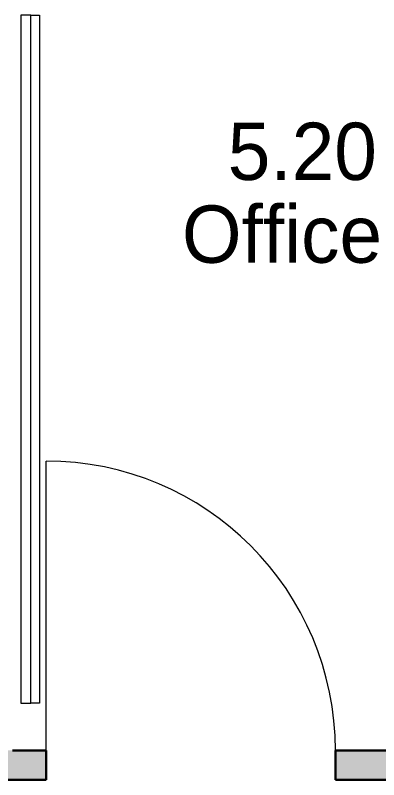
# Model space of a CAD drawing. Header units: millimetres. Extents: x 155927 to 326028, y -36033 to 97293.
# Drawn here: x 228193 to 229462, y 29758 to 32425 of the extents above; entities that cross this region are included whole.
import ezdxf

# ---------------------------------------------------------------- set-up
doc = ezdxf.new("R2010")
doc.units = ezdxf.units.MM
doc.header["$MEASUREMENT"] = 0
for name, color, linetype, lineweight in [('A-AREA-IDEN', 7, 'CONTINUOUS', 9), ('A-DOOR', 4, 'CONTINUOUS', 9), ('A-WALL-PATT', 7, 'CONTINUOUS', 9), ('I-FURN', 8, 'CONTINUOUS', 9), ('I-WALL', 7, 'CONTINUOUS', 9)]:
    doc.layers.add(name, color=color, linetype=linetype, lineweight=lineweight)
doc.styles.add('Century Gothic', font='GOTHIC.TTF', dxfattribs={"height": 200})

msp = doc.modelspace()

# ---------------------------------------------------------------- hatches: boundary and pattern name
at = {"layer": 'A-WALL-PATT'}
h = msp.add_hatch(color=256, dxfattribs=at)
h.paths.add_polyline_path([(230705.8, 29757.6), (230738.8, 29757.6), (230738.8, 29859.6), (229310.9, 29859.6), (229310.9, 29757.6), (230573.1, 29757.6)], flags=0)
h.paths.add_polyline_path([(228300.9, 29757.6), (228300.9, 29859.6), (226618.5, 29859.6), (226618.5, 29757.6), (227843.5, 29757.6)], flags=0)
h.paths.add_polyline_path([(225608.5, 29757.6), (225608.5, 29859.6), (223950.1, 29859.6), (223950.1, 29757.6), (225417.2, 29757.6)], flags=0)
h.paths.add_polyline_path([(222940.1, 29757.6), (222940.1, 29859.6), (222603.1, 29859.6), (222603.1, 29757.6)], flags=0)
h.paths.add_polyline_path([(221593.1, 29757.6), (221593.1, 29859.6), (220099.2, 29859.6), (220099.2, 29757.6), (220564.5, 29757.6)], flags=0)

# ---------------------------------------------------------------- linework, layer by layer
at = {"layer": 'A-DOOR'}
msp.add_line((228300.9, 29859.6), (228300.9, 30869.6), dxfattribs=at)
msp.add_arc((228300.9, 29859.6), 1010, 0, 90, dxfattribs=at)
at = {"layer": 'I-FURN'}
for p, q in [((228248, 32425.2), (228213, 32425.2)), ((228213, 32425.2), (228213, 30025.2)), ((228248, 32425.2), (228278, 32425.2)), ((228248, 30025.2), (228248, 32425.2)), ((228248, 30025.2), (228248, 32425.2)), ((228278, 32425.2), (228278, 30025.2)), ((228213, 30025.2), (228248, 30025.2)), ((228278, 30025.2), (228248, 30025.2))]:
    msp.add_line(p, q, dxfattribs=at)
at = {"layer": 'I-WALL', "lineweight": 30}
for p, q in [((228300.9, 29859.6), (228183.4, 29859.6)), ((228300.9, 29757.6), (228300.9, 29859.6)), ((230738.8, 29859.6), (229310.9, 29859.6)), ((229310.9, 29859.6), (229310.9, 29757.6)), ((226618.5, 29757.6), (228300.9, 29757.6)), ((229310.9, 29757.6), (230705.8, 29757.6))]:
    msp.add_line(p, q, dxfattribs=at)

# ---------------------------------------------------------------- texts
at = {"layer": 'A-AREA-IDEN', "style": 'Century Gothic'}
for s, p in [('5.20', (228935.1, 31850.5)), ('Office', (228775.3, 31561.5))]:
    msp.add_text(s, height=200, dxfattribs=at).set_placement(p)

doc.saveas('drawing.dxf')
